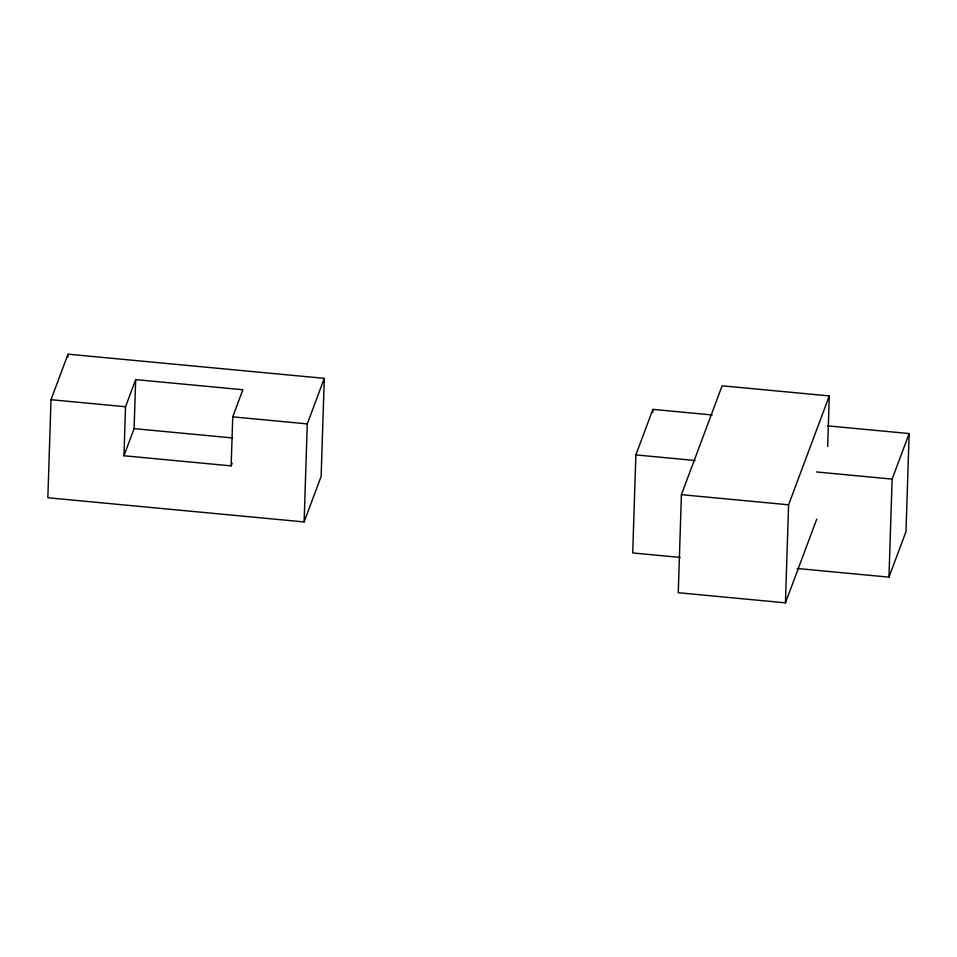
<?xml version="1.0" encoding="UTF-8"?>
<svg xmlns="http://www.w3.org/2000/svg" width="957" height="957" viewBox="0 0 957 957"><rect width="100%" height="100%" fill="white"/><g stroke="black" fill="none" stroke-linecap="round" stroke-linejoin="round"><path stroke-width="1.44" d="M51.008 399.703L47.85 497.748L304.111 521.936L321.133 476.395L324.291 378.35L68.031 354.162L51.008 399.703L125.534 406.737L135.679 379.618L242.863 389.738L232.73 416.857L231.151 465.88L123.967 455.759L125.534 406.737M67.935 357.128L68.031 354.162M123.967 455.759L134.1 428.64L135.679 379.618M304.111 521.936L307.269 423.891L324.291 378.35M712.14 414.967L652.889 409.369L635.867 454.91L632.709 552.955L680.116 557.429M652.794 412.335L652.889 409.369M827.673 446.429L829.3 395.923L722.116 385.803L681.408 494.673L678.262 592.718L785.446 602.838L816.752 519.089M785.446 602.838L788.592 504.794L829.3 395.923M797.133 568.47L888.969 577.143L892.127 479.098L909.15 433.557L827.685 425.865M909.15 433.557L905.992 531.602L888.969 577.143M231.151 465.88L232.168 463.164M232.73 416.857L307.269 423.891M635.867 454.91L695.117 460.496M816.584 471.968L892.127 479.098M134.1 428.64L232.479 437.935M681.408 494.673L788.592 504.794"/></g></svg>
